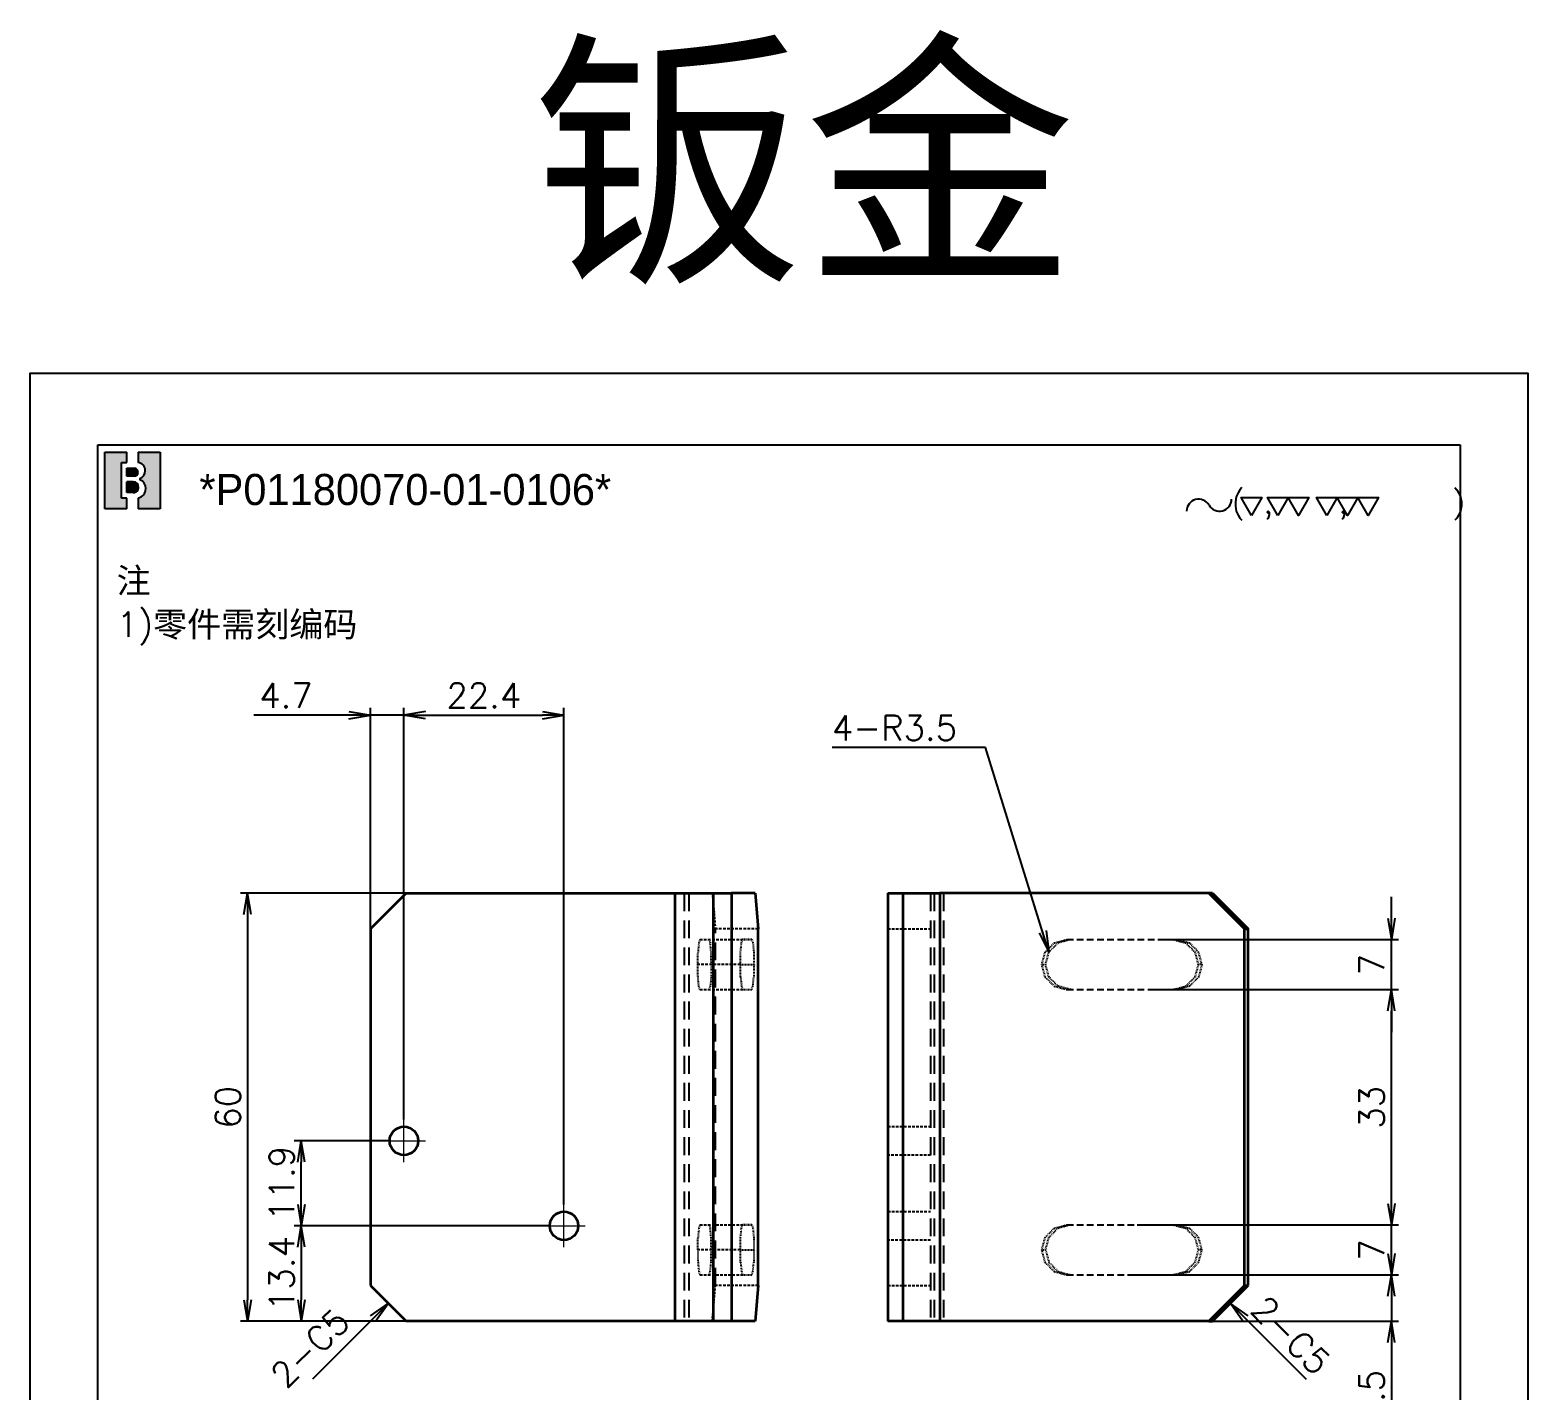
# Model space of a CAD drawing. Header units: inches. Extents: x 21 to 8642, y -3779 to 1599.
# Drawn here: x 121.5 to 331.5, y 173.4 to 364.1 of the extents above; entities that cross this region are included whole.
import ezdxf

# ---------------------------------------------------------------- set-up
doc = ezdxf.new("R2010")
doc.units = ezdxf.units.IN
doc.header["$MEASUREMENT"] = 0
doc.linetypes.add('CENTER-HOKUTO', pattern=[23, 20, -1, 1, -1])
doc.linetypes.add('HIDDEN-HOKUTO', pattern=[3.8, 2.5, -1.3])
doc.layers.add('AM_HID', color=1, linetype='HIDDEN-HOKUTO', lineweight=25)
doc.layers.add('title_frame', color=7, linetype='Continuous')
doc.layers.add('word_dim', color=253, linetype='Continuous')
doc.styles.get("Standard").update_dxf_attribs({"font": 'txt', "bigfont": 'gbcbig.shx'})
doc.dimstyles.new('HKT 1-1', dxfattribs={"dimtxt": 3.5, "dimasz": 3, "dimexe": 1, "dimexo": 0, "dimgap": 1, "dimtad": 3, "dimdsep": 46, "dimtxsty": 'Standard', "dimblk1": 'OPEN', "dimblk2": 'OPEN', "dimsah": 1, "dimcen": 0, "dimclrd": 256, "dimclre": 256, "dimclrt": 3, "dimazin": 2, "dimtfac": 1, "dimtmove": 0, "dimatfit": 3, "dimldrblk": 'OPEN', "dimfxl": 0, "dimtolj": 1, "dimlwd": 25, "dimlwe": 25, "dimarcsym": 0})
doc.dimstyles.new('STANDARD 1-1', dxfattribs={"dimtxt": 3.5, "dimasz": 3, "dimexe": 1, "dimexo": 0, "dimgap": 1, "dimtad": 3, "dimdsep": 46, "dimtxsty": 'Standard', "dimblk1": 'OPEN', "dimblk2": 'OPEN', "dimsah": 1, "dimcen": 0, "dimclrt": 3, "dimazin": 2, "dimtfac": 1, "dimtmove": 0, "dimatfit": 3, "dimldrblk": 'OPEN', "dimfxl": 0, "dimtolj": 1, "dimtzin": 0, "dimarcsym": 0})

# ---------------------------------------------------------------- blocks, each defined once
blk = doc.blocks.new('shiage0')
at = {"layer": 'word_dim', "color": 3, "linetype": 'Continuous'}
for centre, radius, start, end in [((1.687489685469927, 1.849274192977646e-05), 1.687500000000015, 29.99999999999973, 180), ((4.610325423242443, 1.68751849274193), 1.6875, 209.9999999999997, 0)]:
    blk.add_arc(centre, radius, start, end, dxfattribs=at)
blk = doc.blocks.new('10')
at = {"layer": 'title_frame', "color": 3, "linetype": 'Continuous'}
for points in [[(9.625360041289241, 2.650317104677924), (8.180360041289191, 5.153130521614912), (11.07036004128918, 5.153130521615026)], [(13.30945624889046, 2.650317104677924), (11.86445624889041, 5.153130521614912), (17.64445624889038, 5.15313052161514), (16.19945624889044, 2.650317104678038), (14.75445624889039, 5.153130521615026)], [(20.17199269540924, 2.650317104677924), (18.72699269540919, 5.153130521614912), (27.39699269540915, 5.15313052161514), (25.95199269540922, 2.650317104678095), (24.50699269540917, 5.153130521615083), (23.06199269540923, 2.650317104678038), (21.61699269540918, 5.153130521615026)]]:
    blk.add_lwpolyline(points, close=True, dxfattribs=at)
blk.add_blockref('shiage0', (0.5207737940818333, 3.2441946934008), dxfattribs=at)
blk.add_text('( ,   ,     )', height=3, dxfattribs=at).set_placement((6.843075599901567, 2.972427221680277))
blk = doc.blocks.new('_Open')
at = {"color": 0, "lineweight": -2}
for p, q in [((-1, 0.1666666666666667), (0, 0)), ((-1, -0.1666666666666667), (0, 0)), ((0, 0), (-1, 0))]:
    blk.add_line(p, q, dxfattribs=at)
blk = doc.blocks.new('*D216')
at = {"layer": 'DEFPOINTS', "color": 0, "linetype": 'Continuous', "ltscale": 2}
for p in [(176.964186793263, 243.0703371038465), (151.9789473245443, 183.0703371038429), (178.7587198091612, 183.0703371038429)]:
    blk.add_point(p, dxfattribs=at)
at = {"layer": 'word_dim', "color": 0, "linetype": 'Continuous', "lineweight": -2, "ltscale": 2}
for p, q in [((176.964186793263, 243.0703371038465), (150.9789473245444, 243.0703371038465)), ((151.9789473245444, 240.0703371038465), (151.9789473245443, 186.0703371038429)), ((178.7587198091612, 183.0703371038429), (150.9789473245443, 183.0703371038429))]:
    blk.add_line(p, q, dxfattribs=at)
at = {"layer": 'word_dim', "color": 0, "linetype": 'Continuous', "lineweight": -2, "ltscale": 2, "xscale": 3, "yscale": 3, "zscale": 3}
for p, rotation in [((151.9789473245444, 243.0703371038465), 90), ((151.9789473245443, 183.0703371038429), 270)]:
    blk.add_blockref('_Open', p, dxfattribs=dict(at, rotation=rotation))
at = {"layer": 'word_dim', "color": 3, "linetype": 'Continuous', "ltscale": 2, "insert": (149.2289473245443, 213.0703371038447), "char_height": 3.5, "attachment_point": 5, "rotation": 90}
blk.add_mtext('\\A1;60', dxfattribs=at)
blk = doc.blocks.new('*D217')
at = {"layer": 'DEFPOINTS', "color": 0, "linetype": 'Continuous', "ltscale": 2}
for p in [(275.7409869728842, 189.5703371038465), (312.3232888015525, 189.5703371038465), (275.7409869728842, 183.0703371038465)]:
    blk.add_point(p, dxfattribs=at)
at = {"layer": 'word_dim', "color": 0, "linetype": 'Continuous', "lineweight": -2, "ltscale": 2}
for p, q in [((312.3232888015525, 192.5703371038465), (312.3232888015525, 195.5703371038465)), ((275.7409869728842, 189.5703371038465), (313.3232888015525, 189.5703371038465)), ((312.3232888015525, 189.5703371038465), (312.3232888015525, 183.0703371038465)), ((275.7409869728842, 183.0703371038465), (313.3232888015525, 183.0703371038465)), ((312.3232888015525, 180.0703371038465), (312.3232888015525, 167.9870037705034))]:
    blk.add_line(p, q, dxfattribs=at)
at = {"layer": 'word_dim', "color": 0, "linetype": 'Continuous', "lineweight": -2, "ltscale": 2, "xscale": 3, "yscale": 3, "zscale": 3}
for p, rotation in [((312.3232888015525, 189.5703371038465), 270), ((312.3232888015525, 183.0703371038465), 90)]:
    blk.add_blockref('_Open', p, dxfattribs=dict(at, rotation=rotation))
at = {"layer": 'word_dim', "color": 3, "linetype": 'Continuous', "ltscale": 2, "insert": (309.5732888015525, 172.4870037705035), "char_height": 3.5, "attachment_point": 5, "rotation": 90}
blk.add_mtext('\\A1;6.5', dxfattribs=at)
blk = doc.blocks.new('*D218')
at = {"layer": 'DEFPOINTS', "color": 0, "linetype": 'Continuous', "ltscale": 2}
for p in [(276.6920067739381, 196.5703371038429), (312.3232888016107, 196.5703371038429), (275.7409869728842, 189.5703371038465)]:
    blk.add_point(p, dxfattribs=at)
at = {"layer": 'word_dim', "color": 0, "linetype": 'Continuous', "lineweight": -2, "ltscale": 2}
for p, q in [((312.3232888016107, 199.5703371038429), (312.3232888016107, 202.5703371038429)), ((276.6920067739381, 196.5703371038429), (313.3232888016107, 196.5703371038429)), ((312.3232888016107, 189.5703371038465), (312.3232888016107, 196.5703371038429)), ((275.7409869728842, 189.5703371038465), (313.3232888016107, 189.5703371038465)), ((312.3232888016107, 186.5703371038465), (312.3232888016107, 183.5703371038465))]:
    blk.add_line(p, q, dxfattribs=at)
at = {"layer": 'word_dim', "color": 0, "linetype": 'Continuous', "lineweight": -2, "ltscale": 2, "xscale": 3, "yscale": 3, "zscale": 3}
for p, rotation in [((312.3232888016107, 196.5703371038429), 270), ((312.3232888016107, 189.5703371038465), 90)]:
    blk.add_blockref('_Open', p, dxfattribs=dict(at, rotation=rotation))
at = {"layer": 'word_dim', "color": 3, "linetype": 'Continuous', "ltscale": 2, "insert": (309.5732888016106, 193.0703371038447), "char_height": 3.5, "attachment_point": 5, "rotation": 90}
blk.add_mtext('\\A1;7', dxfattribs=at)
blk = doc.blocks.new('*D219')
at = {"layer": 'DEFPOINTS', "color": 0, "linetype": 'Continuous', "ltscale": 2}
for p in [(278.7434923447478, 229.5703371038429), (312.3232888016107, 229.5703371038429), (276.6920067739381, 196.5703371038429)]:
    blk.add_point(p, dxfattribs=at)
at = {"layer": 'word_dim', "color": 0, "linetype": 'Continuous', "lineweight": -2, "ltscale": 2}
for p, q in [((278.7434923447478, 229.5703371038429), (313.3232888016107, 229.5703371038429)), ((312.3232888016107, 199.5703371038429), (312.3232888016107, 226.5703371038429)), ((276.6920067739381, 196.5703371038429), (313.3232888016107, 196.5703371038429))]:
    blk.add_line(p, q, dxfattribs=at)
at = {"layer": 'word_dim', "color": 0, "linetype": 'Continuous', "lineweight": -2, "ltscale": 2, "xscale": 3, "yscale": 3, "zscale": 3}
for p, rotation in [((312.3232888016107, 229.5703371038429), 90), ((312.3232888016107, 196.5703371038429), 270)]:
    blk.add_blockref('_Open', p, dxfattribs=dict(at, rotation=rotation))
at = {"layer": 'word_dim', "color": 3, "linetype": 'Continuous', "ltscale": 2, "insert": (309.5732888016106, 213.0703371038429), "char_height": 3.5, "attachment_point": 5, "rotation": 90}
blk.add_mtext('\\A1;33', dxfattribs=at)
blk = doc.blocks.new('*D220')
at = {"layer": 'DEFPOINTS', "color": 0, "linetype": 'Continuous', "ltscale": 2}
for p in [(279.945754643985, 236.5703371038465), (312.3232888016107, 236.5703371038465), (278.7434923447478, 229.5703371038429)]:
    blk.add_point(p, dxfattribs=at)
at = {"layer": 'word_dim', "color": 0, "linetype": 'Continuous', "lineweight": -2, "ltscale": 2}
for p, q in [((312.3232888016107, 239.5703371038465), (312.3232888016107, 242.5703371038465)), ((279.945754643985, 236.5703371038465), (313.3232888016107, 236.5703371038465)), ((312.3232888016107, 229.5703371038429), (312.3232888016107, 236.5703371038465)), ((278.7434923447478, 229.5703371038429), (313.3232888016107, 229.5703371038429)), ((312.3232888016107, 226.5703371038429), (312.3232888016107, 223.5703371038429))]:
    blk.add_line(p, q, dxfattribs=at)
at = {"layer": 'word_dim', "color": 0, "linetype": 'Continuous', "lineweight": -2, "ltscale": 2, "xscale": 3, "yscale": 3, "zscale": 3}
for p, rotation in [((312.3232888016107, 236.5703371038465), 270), ((312.3232888016107, 229.5703371038429), 90)]:
    blk.add_blockref('_Open', p, dxfattribs=dict(at, rotation=rotation))
at = {"layer": 'word_dim', "color": 3, "linetype": 'Continuous', "ltscale": 2, "insert": (309.5732888016106, 233.0703371038447), "char_height": 3.5, "attachment_point": 5, "rotation": 90}
blk.add_mtext('\\A1;7', dxfattribs=at)
blk = doc.blocks.new('*D221')
at = {"layer": 'DEFPOINTS', "color": 0, "linetype": 'Continuous', "ltscale": 2}
for p in [(193.3098591519999, 196.4433839788465), (159.5138594873831, 183.0703371038465), (174.1969310102474, 183.0703371038465)]:
    blk.add_point(p, dxfattribs=at)
at = {"layer": 'word_dim', "color": 0, "linetype": 'Continuous', "lineweight": -2, "ltscale": 2}
for p, q in [((193.3098591519999, 196.4433839788465), (158.5138594873831, 196.4433839788465)), ((159.5138594873831, 193.4433839788465), (159.5138594873831, 186.0703371038465)), ((174.1969310102474, 183.0703371038465), (158.5138594873831, 183.0703371038465))]:
    blk.add_line(p, q, dxfattribs=at)
at = {"layer": 'word_dim', "color": 0, "linetype": 'Continuous', "lineweight": -2, "ltscale": 2, "xscale": 3, "yscale": 3, "zscale": 3}
for p, rotation in [((159.5138594873831, 196.4433839788465), 90), ((159.5138594873831, 183.0703371038465), 270)]:
    blk.add_blockref('_Open', p, dxfattribs=dict(at, rotation=rotation))
at = {"layer": 'word_dim', "color": 3, "linetype": 'Continuous', "ltscale": 2, "insert": (156.763859487383, 189.7568605413466), "char_height": 3.5, "attachment_point": 5, "rotation": 90}
blk.add_mtext('\\A1;13.4', dxfattribs=at)
blk = doc.blocks.new('*D222')
at = {"layer": 'DEFPOINTS', "color": 0, "linetype": 'Continuous', "ltscale": 2}
for p in [(159.5138594873831, 208.3564699163465), (171.9078685102474, 208.3564699163465), (194.3453685102474, 196.4433839788465)]:
    blk.add_point(p, dxfattribs=at)
at = {"layer": 'word_dim', "color": 0, "linetype": 'Continuous', "lineweight": -2, "ltscale": 2}
for p, q in [((171.9078685102474, 208.3564699163465), (158.5138594873831, 208.3564699163465)), ((159.5138594873831, 199.4433839788465), (159.5138594873831, 205.3564699163465)), ((194.3453685102474, 196.4433839788465), (158.5138594873831, 196.4433839788465))]:
    blk.add_line(p, q, dxfattribs=at)
at = {"layer": 'word_dim', "color": 0, "linetype": 'Continuous', "lineweight": -2, "ltscale": 2, "xscale": 3, "yscale": 3, "zscale": 3}
for p, rotation in [((159.5138594873831, 208.3564699163465), 90), ((159.5138594873831, 196.4433839788465), 270)]:
    blk.add_blockref('_Open', p, dxfattribs=dict(at, rotation=rotation))
at = {"layer": 'word_dim', "color": 3, "linetype": 'Continuous', "ltscale": 2, "insert": (156.763859487383, 202.3999269475966), "char_height": 3.5, "attachment_point": 5, "rotation": 90}
blk.add_mtext('\\A1;11.9', dxfattribs=at)
blk = doc.blocks.new('*D223')
at = {"layer": 'DEFPOINTS', "color": 0, "linetype": 'Continuous', "ltscale": 2}
for p in [(173.9078685102401, 268.0449308713826), (169.1969310102547, 214.182621959076), (173.9078685102401, 211.3564699163465)]:
    blk.add_point(p, dxfattribs=at)
at = {"layer": 'word_dim', "color": 0, "linetype": 'Continuous', "lineweight": -2, "ltscale": 2}
for p, q in [((169.1969310102547, 214.182621959076), (169.1969310102547, 269.0449308713826)), ((173.9078685102401, 211.3564699163465), (173.9078685102401, 269.0449308713826)), ((166.1969310102547, 268.0449308713826), (152.8635976769189, 268.0449308713826)), ((173.9078685102401, 268.0449308713826), (169.1969310102547, 268.0449308713826)), ((176.9078685102401, 268.0449308713826), (179.9078685102401, 268.0449308713826))]:
    blk.add_line(p, q, dxfattribs=at)
at = {"layer": 'word_dim', "color": 0, "linetype": 'Continuous', "lineweight": -2, "ltscale": 2, "xscale": 3, "yscale": 3, "zscale": 3}
blk.add_blockref('_Open', (169.1969310102547, 268.0449308713826), dxfattribs=at)
at = {"layer": 'word_dim', "color": 0, "linetype": 'Continuous', "lineweight": -2, "ltscale": 2, "xscale": 3, "yscale": 3, "zscale": 3, "rotation": 180}
blk.add_blockref('_Open', (173.9078685102401, 268.0449308713826), dxfattribs=at)
at = {"layer": 'word_dim', "color": 3, "linetype": 'Continuous', "ltscale": 2, "insert": (157.3635976769189, 270.7949308713826), "char_height": 3.5, "attachment_point": 5}
blk.add_mtext('\\A1;4.7', dxfattribs=at)
blk = doc.blocks.new('*D224')
at = {"layer": 'DEFPOINTS', "color": 0, "linetype": 'Continuous', "ltscale": 2}
for p in [(196.3098591519999, 268.0449308713826), (173.9078685102401, 211.3564699163465), (196.3098591519999, 199.4433839788465)]:
    blk.add_point(p, dxfattribs=at)
at = {"layer": 'word_dim', "color": 0, "linetype": 'Continuous', "lineweight": -2, "ltscale": 2}
for p, q in [((173.9078685102401, 211.3564699163465), (173.9078685102401, 269.0449308713826)), ((196.3098591519999, 199.4433839788465), (196.3098591519999, 269.0449308713826)), ((176.9078685102401, 268.0449308713826), (193.3098591519999, 268.0449308713826))]:
    blk.add_line(p, q, dxfattribs=at)
at = {"layer": 'word_dim', "color": 0, "linetype": 'Continuous', "lineweight": -2, "ltscale": 2, "xscale": 3, "yscale": 3, "zscale": 3, "rotation": 180}
blk.add_blockref('_Open', (173.9078685102401, 268.0449308713826), dxfattribs=at)
at = {"layer": 'word_dim', "color": 0, "linetype": 'Continuous', "lineweight": -2, "ltscale": 2, "xscale": 3, "yscale": 3, "zscale": 3}
blk.add_blockref('_Open', (196.3098591519999, 268.0449308713826), dxfattribs=at)
at = {"layer": 'word_dim', "color": 3, "linetype": 'Continuous', "ltscale": 2, "insert": (185.10886383112, 270.7949308713826), "char_height": 3.5, "attachment_point": 5}
blk.add_mtext('\\A1;22.4', dxfattribs=at)
blk = doc.blocks.new('B\\M+18B40\\M+196A7\\M+100CF\\M+100B0\\M+100B8')
blk.add_hatch(color=1).paths.add_polyline_path([(0.3999999986702711, 0.8149999997779807), (0.3999999986702711, 0.9999999997779806), (-1.3297288e-09, 0.9999999997779806), (-1.3297288e-09, -2.220193e-10), (0.3999999986702711, -2.220193e-10), (0.3999999986702711, 0.1849999997779807), (0.2999999986702711, 0.1849999997779807), (0.2999999986702711, 0.8149999997779807)])
h = blk.add_hatch(color=1)
edge = h.paths.add_edge_path()
edge.add_line((0.5999999986702714, 0.9999999997779806), (0.5999999986702718, 0.8142220507965398))
edge.add_arc((0.5849999986702712, 0.6699999997779816), 0.1449999999999991, -5.115907697472721e-13, 84.06222754839428, ccw=False)
edge.add_arc((0.5849999986702707, 0.6699999997779802), 0.1449999999999993, -69.82872865353448, 1.1368683772161603e-13, ccw=False)
edge.add_line((0.6349999986702715, 0.5338934238898192), (0.6349999986702711, 0.5120827805020305))
edge.add_arc((0.5699999986702688, 0.3549999997779789), 0.1700000000000021, 3.979039320256561e-13, 67.5204943905955, ccw=False)
edge.add_arc((0.5699999986702724, 0.3549999997779802), 0.1699999999999993, -79.83575137827683, 0, ccw=False)
edge.add_line((0.5999999986702714, 0.1876679944711657), (0.5999999986702714, -2.220192918400699e-10))
edge.add_line((0.5999999986702714, -2.220193e-10), (0.9999999986702712, -2.220193e-10))
edge.add_line((0.9999999986702712, -2.220193e-10), (0.9999999986702712, 0.9999999997779806))
edge.add_line((0.9999999986702712, 0.9999999997779806), (0.5999999986702714, 0.9999999997779806))
h = blk.add_hatch(color=1)
edge = h.paths.add_edge_path()
edge.add_arc((0.5299999986702706, 0.6449999997779808), 0.07, 359.9999999999989, 450)
edge.add_line((0.5299999986702706, 0.7149999997779806), (0.3999999986702711, 0.7149999997779806))
edge.add_line((0.3999999986702711, 0.7149999997779806), (0.3999999986702711, 0.5749999997779809))
edge.add_line((0.3999999986702711, 0.5749999997779809), (0.5299999986702701, 0.5749999997779809))
edge.add_arc((0.5299999986702701, 0.6449999997779808), 0.07, 270, 359.9999999999999)
h = blk.add_hatch(color=1)
edge = h.paths.add_edge_path()
edge.add_arc((0.5149999986702705, 0.3799999997779802), 0.095, 1.018e-13, 90)
edge.add_line((0.5149999986702705, 0.4749999997779804), (0.3999999986702711, 0.4749999997779808))
edge.add_line((0.3999999986702711, 0.4749999997779808), (0.3999999986702711, 0.2849999997779809))
edge.add_line((0.3999999986702711, 0.2849999997779809), (0.5149999986702718, 0.2849999997779809))
edge.add_arc((0.5149999986702718, 0.379999999777981), 0.095, 270, 360.0000000000003)
at = {"color": 1}
for p, q in [((-1.3297288e-09, -2.220193e-10), (-1.3297288e-09, 0.9999999997779806)), ((-1.3297288e-09, 0.9999999997779806), (0.3999999986702711, 0.9999999997779806)), ((0.2999999986702711, 0.8149999997779807), (0.3999999986702711, 0.8149999997779807)), ((0.2999999986702711, 0.1849999997779807), (0.2999999986702711, 0.8149999997779807)), ((0.3999999986702711, 0.8149999997779807), (0.3999999986702711, 0.9999999997779806)), ((0.5999999986702714, 0.9999999997779806), (0.5999999986702718, 0.8142220507965398)), ((0.5999999986702714, 0.9999999997779806), (0.9999999986702712, 0.9999999997779806)), ((0.9999999986702712, 0.9999999997779806), (0.9999999986702712, -2.220193e-10)), ((0.3999999986702711, 0.7149999997779806), (0.5299999986702706, 0.7149999997779806)), ((0.3999999986702711, 0.5749999997779809), (0.3999999986702711, 0.7149999997779806)), ((0.5299999986702701, 0.5749999997779809), (0.3999999986702711, 0.5749999997779809)), ((0.5999999986702705, 0.6449999997779794), (0.59999999867027, 0.6449999997779803)), ((0.6349999986702715, 0.5338934238898192), (0.6349999986702711, 0.5120827805020305)), ((0.7299999986702704, 0.6699999997779807), (0.7299999986702704, 0.6699999997779802)), ((0.5149999986702705, 0.4749999997779804), (0.3999999986702711, 0.4749999997779808)), ((0.3999999986702711, 0.2849999997779809), (0.3999999986702711, 0.4749999997779808)), ((0.5149999986702718, 0.2849999997779809), (0.3999999986702711, 0.2849999997779809)), ((0.5699999986702711, 0.5249999997779802), (0.5699999986702716, 0.5249999997779807)), ((0.6099999986702707, 0.3799999997779806), (0.609999998670272, 0.3799999997779815)), ((0.739999998670271, 0.3549999997779802), (0.739999998670271, 0.3549999997779802)), ((0.3999999986702711, 0.1849999997779807), (0.2999999986702711, 0.1849999997779807)), ((0.3999999986702711, -2.220193e-10), (0.3999999986702711, 0.1849999997779807)), ((0.5999999986702714, 0.1876679944711657), (0.5999999986702714, -2.220193e-10)), ((0.3999999986702711, -2.220193e-10), (-1.3297288e-09, -2.220193e-10)), ((0.9999999986702712, -2.220193e-10), (0.5999999986702714, -2.220193e-10))]:
    blk.add_line(p, q, dxfattribs=at)
for centre, radius, start, end in [((0.5849999986702712, 0.6699999997779816), 0.1449999999999991, 359.9999999999995, 84.06222754839432), ((0.5299999986702706, 0.6449999997779808), 0.07, 359.9999999999989, 90), ((0.5299999986702701, 0.6449999997779808), 0.07, 270, 359.9999999999999), ((0.5849999986702707, 0.6699999997779802), 0.1449999999999993, 290.1712713464655, 1.781e-13), ((0.5149999986702705, 0.3799999997779802), 0.095, 1.018e-13, 90), ((0.5149999986702718, 0.379999999777981), 0.095, 270, 2.799e-13), ((0.5699999986702724, 0.3549999997779802), 0.1699999999999993, 280.1642486217232, 0), ((0.5699999986702688, 0.3549999997779789), 0.1700000000000021, 4.58e-13, 67.52049439059552)]:
    blk.add_arc(centre, radius, start, end, dxfattribs=at)
blk.add_attdef('B機密ﾏｰｸ', (-0.0857467348302255, 1.074949466596297), '', height=0.2)

msp = doc.modelspace()

# ---------------------------------------------------------------- linework, layer by layer
at = {"color": 7, "lineweight": 35, "ltscale": 0.1767766952966369}
for p, q in [((174.1969310102474, 243.0703371038465), (169.1969310102474, 238.0703371038465)), ((169.1969310102474, 188.0703371038465), (174.1969310102474, 183.0703371038465))]:
    msp.add_line(p, q, dxfattribs=at)
at = {"color": 7, "lineweight": 35}
for p, q in [((174.1969310102474, 243.0703371038465), (211.8688060102474, 243.0703371038465)), ((211.8688060102474, 243.0703371038465), (211.8688060102474, 183.0703371038465)), ((217.2672435102474, 243.0703371038465), (217.2672435102474, 183.0703371038465)), ((219.8375560102474, 243.0703371038465), (219.8375560102474, 183.0703371038465)), ((241.7184112181318, 243.0703371038465), (241.7184112181318, 183.0703371038465)), ((243.8199737181318, 243.0703371038465), (243.8199737181318, 183.0703371038465)), ((286.7340362181318, 243.0703371038465), (249.0230987181318, 243.0703371038465)), ((249.0230987181318, 243.0703371038465), (249.0230987181318, 183.0703371038465)), ((169.1969310102474, 238.0703371038465), (169.1969310102474, 188.0703371038465)), ((223.5719310102474, 188.0703371038465), (223.5719310102474, 238.0703371038465)), ((291.7184112181318, 188.0703371038465), (291.7184112181318, 238.0703371038465)), ((292.2418487181318, 188.0703371038465), (292.2418487181318, 238.0703371038465)), ((211.8688060102474, 183.0703371038465), (174.1969310102474, 183.0703371038465)), ((286.7340362181318, 183.0703371038465), (249.0230987181318, 183.0703371038465))]:
    msp.add_line(p, q, dxfattribs=at)
at = {"color": 7, "lineweight": 35, "ltscale": 0.0724609375}
for p, q in [((211.8688060102474, 243.0703371038465), (214.7672435102474, 243.0703371038465)), ((214.7672435102474, 183.0703371038465), (211.8688060102474, 183.0703371038465))]:
    msp.add_line(p, q, dxfattribs=at)
at = {"color": 7, "lineweight": 35, "ltscale": 0.0625}
for p, q in [((214.7672435102474, 243.0703371038465), (217.2672435102474, 243.0703371038465)), ((217.2672435102474, 183.0703371038465), (214.7672435102474, 183.0703371038465))]:
    msp.add_line(p, q, dxfattribs=at)
at = {"color": 7, "lineweight": 35, "ltscale": 0.0443359375}
for p, q in [((217.2672435102474, 243.0703371038465), (219.0406810102474, 243.0703371038465)), ((219.0406810102474, 183.0703371038465), (217.2672435102474, 183.0703371038465))]:
    msp.add_line(p, q, dxfattribs=at)
at = {"color": 7, "lineweight": 35, "ltscale": 0.019921875}
for p, q in [((219.0406810102474, 243.0703371038465), (219.8375560102474, 243.0703371038465)), ((219.8375560102474, 183.0703371038465), (219.0406810102474, 183.0703371038465))]:
    msp.add_line(p, q, dxfattribs=at)
at = {"color": 7, "lineweight": 35, "ltscale": 0.082421875}
for p, q in [((223.1344310102474, 243.0703371038465), (219.8375560102474, 243.0703371038465)), ((223.1344310102474, 183.0703371038465), (219.8375560102474, 183.0703371038465))]:
    msp.add_line(p, q, dxfattribs=at)
at = {"color": 7, "lineweight": 35, "ltscale": 0.1254776032057116}
for p, q in [((223.1344310102474, 243.0703371038465), (223.5719310102474, 238.0703371038465)), ((223.5719310102474, 188.0703371038465), (223.1344310102474, 183.0703371038465))]:
    msp.add_line(p, q, dxfattribs=at)
at = {"color": 7, "lineweight": 35, "ltscale": 0.013671875}
for p, q in [((241.7184112181318, 243.0703371038465), (242.2652862181318, 243.0703371038465)), ((242.2652862181318, 183.0703371038465), (241.7184112181318, 183.0703371038465))]:
    msp.add_line(p, q, dxfattribs=at)
at = {"color": 7, "lineweight": 35, "ltscale": 0.0388671875}
for p, q in [((242.2652862181318, 243.0703371038465), (243.8199737181318, 243.0703371038465)), ((243.8199737181318, 183.0703371038465), (242.2652862181318, 183.0703371038465))]:
    msp.add_line(p, q, dxfattribs=at)
at = {"color": 7, "lineweight": 35, "ltscale": 0.058984375}
for p, q in [((243.8199737181318, 243.0703371038465), (246.1793487181318, 243.0703371038465)), ((246.1793487181318, 183.0703371038465), (243.8199737181318, 183.0703371038465))]:
    msp.add_line(p, q, dxfattribs=at)
at = {"color": 7, "lineweight": 35, "ltscale": 0.07109375}
for p, q in [((246.1793487181318, 243.0703371038465), (249.0230987181318, 243.0703371038465)), ((249.0230987181318, 183.0703371038465), (246.1793487181318, 183.0703371038465))]:
    msp.add_line(p, q, dxfattribs=at)
at = {"color": 7, "lineweight": 35, "ltscale": 0.1765006978396704}
for p, q in [((286.7340362181318, 243.0703371038465), (291.7184112181318, 238.0703371038465)), ((291.7184112181318, 188.0703371038465), (286.7340362181318, 183.0703371038465))]:
    msp.add_line(p, q, dxfattribs=at)
at = {"color": 7, "lineweight": 35, "ltscale": 0.01328125}
for p, q in [((287.2652862181318, 243.0703371038465), (286.7340362181318, 243.0703371038465)), ((286.7340362181318, 183.0703371038465), (287.2652862181318, 183.0703371038465))]:
    msp.add_line(p, q, dxfattribs=at)
at = {"color": 7, "lineweight": 35, "ltscale": 0.176362861588697}
for p, q in [((287.2652862181318, 243.0703371038465), (292.2418487181318, 238.0703371038465)), ((287.2652862181318, 183.0703371038465), (292.2418487181318, 188.0703371038465))]:
    msp.add_line(p, q, dxfattribs=at)
at = {"color": 7, "lineweight": 35, "ltscale": 0.0130859375}
for p, q in [((291.7184112181318, 238.0703371038465), (292.2418487181318, 238.0703371038465)), ((291.7184112181318, 188.0703371038465), (292.2418487181318, 188.0703371038465))]:
    msp.add_line(p, q, dxfattribs=at)
at = {"color": 2, "linetype": 'CENTER-HOKUTO', "lineweight": 13, "ltscale": 2}
for p, q in [((173.9078685102401, 205.3564699163465), (173.9078685102401, 211.3564699163465)), ((170.9317528479339, 208.3564699163465), (176.9317528479339, 208.3564699163465)), ((196.3098591519999, 193.4433839788465), (196.3098591519999, 199.4433839788465)), ((193.3098591519999, 196.4433839788465), (199.3098591519999, 196.4433839788465))]:
    msp.add_line(p, q, dxfattribs=at)
at = {"color": 7, "lineweight": 35}
for centre in [(173.9078685102474, 208.3564699163465), (196.3453685102474, 196.4433839788465)]:
    msp.add_circle(centre, 2, dxfattribs=at)
at = {"layer": 'AM_HID'}
for p, q in [((211.8453685102474, 243.0703371038465), (211.8453685102474, 183.0703371038465)), ((213.1969310102474, 243.0703371038465), (213.1969310102474, 183.0703371038465)), ((213.8375560102474, 243.0703371038465), (213.8375560102474, 183.0703371038465)), ((247.7184112181318, 243.0703371038465), (247.7184112181318, 183.0703371038465)), ((248.2418487181318, 243.0703371038465), (248.2418487181318, 183.0703371038465)), ((249.5465362181318, 243.0703371038465), (249.5465362181318, 183.0703371038465)), ((217.5719310102474, 188.0703371038465), (217.5719310102474, 238.0703371038465))]:
    msp.add_line(p, q, dxfattribs=at)
at = {"layer": 'AM_HID', "ltscale": 0.1254776032057116}
for p, q in [((217.1344310102474, 243.0703371038465), (217.5719310102474, 238.0703371038465)), ((217.1344310102474, 183.0703371038465), (217.5719310102474, 188.0703371038465))]:
    msp.add_line(p, q, dxfattribs=at)
at = {"layer": 'AM_HID', "ltscale": 0.082421875}
msp.add_line((219.8375560102474, 243.0703371038465), (223.1344310102474, 243.0703371038465), dxfattribs=at)
at = {"layer": 'AM_HID', "ltscale": 0.15}
for p, q in [((223.5719310102474, 238.0703371038465), (217.5719310102474, 238.0703371038465)), ((241.7184112181318, 238.0703371038465), (247.7184112181318, 238.0703371038465)), ((241.7184112181318, 210.3564699163465), (247.7184112181318, 210.3564699163465)), ((247.7184112181318, 206.3564699163465), (241.7184112181318, 206.3564699163465)), ((241.7184112181318, 198.4433839788465), (247.7184112181318, 198.4433839788465)), ((247.7184112181318, 194.4433839788465), (241.7184112181318, 194.4433839788465)), ((223.5719310102474, 188.0703371038465), (217.5719310102474, 188.0703371038465)), ((241.7184112181318, 188.0703371038465), (247.7184112181318, 188.0703371038465))]:
    msp.add_line(p, q, dxfattribs=at)
at = {"layer": 'AM_HID', "ltscale": 0.03216495057372475}
for p, q in [((215.2438060102474, 236.1015871038465), (215.1266185102474, 234.8203371038465)), ((221.1031810102474, 234.8203371038465), (221.2203685102474, 236.1015871038465)), ((215.2438060102474, 230.0390871038465), (215.1266185102474, 231.3203371038465)), ((221.1031810102474, 231.3203371038465), (221.2203685102474, 230.0390871038465)), ((215.2438060102474, 196.1015871038465), (215.1266185102474, 194.8203371038465)), ((221.1031810102474, 194.8203371038465), (221.2203685102474, 196.1015871038465)), ((215.1266185102474, 191.3203371038465), (215.2438060102474, 190.0390871038465)), ((221.1031810102474, 191.3203371038465), (221.2203685102474, 190.0390871038465))]:
    msp.add_line(p, q, dxfattribs=at)
at = {"layer": 'AM_HID', "ltscale": 0.01229228045121841}
for p, q in [((215.3922435102474, 236.5703371038465), (215.2438060102474, 236.1015871038465)), ((221.2203685102474, 236.1015871038465), (221.3688060102474, 236.5703371038465)), ((215.3922435102474, 229.5703371038465), (215.2438060102474, 230.0390871038465)), ((221.2203685102474, 230.0390871038465), (221.3688060102474, 229.5703371038465)), ((215.3922435102474, 196.5703371038465), (215.2438060102474, 196.1015871038465)), ((221.2203685102474, 196.1015871038465), (221.3688060102474, 196.5703371038465)), ((215.2438060102474, 190.0390871038465), (215.3922435102474, 189.5703371038465)), ((221.2203685102474, 190.0390871038465), (221.3688060102474, 189.5703371038465))]:
    msp.add_line(p, q, dxfattribs=at)
at = {"layer": 'AM_HID', "ltscale": 0.1494140625}
for p, q in [((215.3922435102474, 236.5703371038465), (221.3688060102474, 236.5703371038465)), ((221.0641185102474, 233.0703371038465), (215.0875560102474, 233.0703371038465)), ((215.3922435102474, 229.5703371038465), (221.3688060102474, 229.5703371038465)), ((215.3922435102474, 196.5703371038465), (221.3688060102474, 196.5703371038465)), ((221.0641185102474, 193.0703371038465), (215.0875560102474, 193.0703371038465)), ((215.3922435102474, 189.5703371038465), (221.3688060102474, 189.5703371038465))]:
    msp.add_line(p, q, dxfattribs=at)
at = {"layer": 'AM_HID', "ltscale": 0.01235264711003273}
for p, q in [((216.6969310102474, 236.5703371038465), (216.8531810102474, 236.1015871038465)), ((222.6734935102474, 236.5703371038465), (222.8297435102474, 236.1015871038465)), ((216.8531810102474, 230.0390871038465), (216.6969310102474, 229.5703371038465)), ((222.6734935102474, 229.5703371038465), (222.8297435102474, 230.0390871038465)), ((216.6969310102474, 196.5703371038465), (216.8531810102474, 196.1015871038465)), ((222.6734935102474, 196.5703371038465), (222.8297435102474, 196.1015871038465)), ((216.6969310102474, 189.5703371038465), (216.8531810102474, 190.0390871038465)), ((222.6734935102474, 189.5703371038465), (222.8297435102474, 190.0390871038465))]:
    msp.add_line(p, q, dxfattribs=at)
at = {"layer": 'AM_HID', "ltscale": 0.03214774927118732}
for p, q in [((216.9625560102474, 234.8203371038465), (216.8531810102474, 236.1015871038465)), ((222.8297435102474, 236.1015871038465), (222.9391185102474, 234.8203371038465)), ((216.9625560102474, 231.3203371038465), (216.8531810102474, 230.0390871038465)), ((222.8297435102474, 230.0390871038465), (222.9391185102474, 231.3203371038465)), ((216.9625560102474, 194.8203371038465), (216.8531810102474, 196.1015871038465)), ((222.8297435102474, 196.1015871038465), (222.9391185102474, 194.8203371038465)), ((216.8531810102474, 190.0390871038465), (216.9625560102474, 191.3203371038465)), ((222.8297435102474, 190.0390871038465), (222.9391185102474, 191.3203371038465))]:
    msp.add_line(p, q, dxfattribs=at)
at = {"layer": 'AM_HID', "ltscale": 0.0326171875}
for p, q in [((221.3688060102474, 236.5703371038465), (222.6734935102474, 236.5703371038465)), ((222.6734935102474, 236.5703371038465), (221.3688060102474, 236.5703371038465)), ((221.3688060102474, 229.5703371038465), (222.6734935102474, 229.5703371038465)), ((221.3688060102474, 196.5703371038465), (222.6734935102474, 196.5703371038465)), ((222.6734935102474, 196.5703371038465), (221.3688060102474, 196.5703371038465)), ((221.3688060102474, 189.5703371038465), (222.6734935102474, 189.5703371038465))]:
    msp.add_line(p, q, dxfattribs=at)
at = {"layer": 'AM_HID', "ltscale": 0.04516113254853565}
for p, q in [((263.7965362181318, 234.8203371038465), (265.0699737181318, 236.1015871038465)), ((265.5934112181318, 236.1015871038465), (264.3199737181318, 234.8203371038465)), ((263.7965362181318, 231.3203371038465), (265.0699737181318, 230.0390871038465)), ((265.5934112181318, 230.0390871038465), (264.3199737181318, 231.3203371038465)), ((263.7965362181318, 194.8203371038465), (265.0699737181318, 196.1015871038465)), ((265.5934112181318, 196.1015871038465), (264.3199737181318, 194.8203371038465)), ((263.7965362181318, 191.3203371038465), (265.0699737181318, 190.0390871038465)), ((264.3199737181318, 191.3203371038465), (265.5934112181318, 190.0390871038465))]:
    msp.add_line(p, q, dxfattribs=at)
at = {"layer": 'AM_HID', "ltscale": 0.04510365733269483}
for p, q in [((265.0699737181318, 236.1015871038465), (266.8121612181318, 236.5703371038465)), ((267.3355987181318, 236.5703371038465), (265.5934112181318, 236.1015871038465)), ((281.7574737181318, 236.5703371038465), (283.4996612181318, 236.1015871038465)), ((282.2809112181318, 236.5703371038465), (284.0230987181318, 236.1015871038465)), ((265.0699737181318, 230.0390871038465), (266.8121612181318, 229.5703371038465)), ((267.3355987181318, 229.5703371038465), (265.5934112181318, 230.0390871038465)), ((281.7574737181318, 229.5703371038465), (283.4996612181318, 230.0390871038465)), ((284.0230987181318, 230.0390871038465), (282.2809112181318, 229.5703371038465)), ((265.0699737181318, 196.1015871038465), (266.8121612181318, 196.5703371038465)), ((267.3355987181318, 196.5703371038465), (265.5934112181318, 196.1015871038465)), ((281.7574737181318, 196.5703371038465), (283.4996612181318, 196.1015871038465)), ((282.2809112181318, 196.5703371038465), (284.0230987181318, 196.1015871038465)), ((265.0699737181318, 190.0390871038465), (266.8121612181318, 189.5703371038465)), ((265.5934112181318, 190.0390871038465), (267.3355987181318, 189.5703371038465)), ((281.7574737181318, 189.5703371038465), (283.4996612181318, 190.0390871038465)), ((282.2809112181318, 189.5703371038465), (284.0230987181318, 190.0390871038465))]:
    msp.add_line(p, q, dxfattribs=at)
at = {"layer": 'AM_HID', "ltscale": 0.3736328125}
for p, q in [((266.8121612181318, 236.5703371038465), (281.7574737181318, 236.5703371038465)), ((266.8121612181318, 229.5703371038465), (281.7574737181318, 229.5703371038465)), ((266.8121612181318, 196.5703371038465), (281.7574737181318, 196.5703371038465)), ((266.8121612181318, 189.5703371038465), (281.7574737181318, 189.5703371038465))]:
    msp.add_line(p, q, dxfattribs=at)
at = {"layer": 'AM_HID', "ltscale": 0.0130859375}
for p, q in [((281.7574737181318, 236.5703371038465), (282.2809112181318, 236.5703371038465)), ((263.3277862181318, 233.0703371038465), (263.8512237181318, 233.0703371038465)), ((285.7652862181318, 233.0703371038465), (285.2418487181318, 233.0703371038465)), ((282.2809112181318, 229.5703371038465), (281.7574737181318, 229.5703371038465)), ((281.7574737181318, 196.5703371038465), (282.2809112181318, 196.5703371038465)), ((263.3277862181318, 193.0703371038465), (263.8512237181318, 193.0703371038465)), ((285.7652862181318, 193.0703371038465), (285.2418487181318, 193.0703371038465)), ((282.2809112181318, 189.5703371038465), (281.7574737181318, 189.5703371038465))]:
    msp.add_line(p, q, dxfattribs=at)
at = {"layer": 'AM_HID', "ltscale": 0.0452990281697632}
for p, q in [((283.4996612181318, 236.1015871038465), (284.7809112181318, 234.8203371038465)), ((285.3043487181318, 234.8203371038465), (284.0230987181318, 236.1015871038465)), ((283.4996612181318, 230.0390871038465), (284.7809112181318, 231.3203371038465)), ((285.3043487181318, 231.3203371038465), (284.0230987181318, 230.0390871038465)), ((283.4996612181318, 196.1015871038465), (284.7809112181318, 194.8203371038465)), ((285.3043487181318, 194.8203371038465), (284.0230987181318, 196.1015871038465)), ((283.4996612181318, 190.0390871038465), (284.7809112181318, 191.3203371038465)), ((284.0230987181318, 190.0390871038465), (285.3043487181318, 191.3203371038465))]:
    msp.add_line(p, q, dxfattribs=at)
at = {"layer": 'AM_HID', "ltscale": 0.04376089777776967}
for p, q in [((215.0875560102474, 233.0703371038465), (215.1266185102474, 234.8203371038465)), ((217.0016185102474, 233.0703371038465), (216.9625560102474, 234.8203371038465)), ((221.0641185102474, 233.0703371038465), (221.1031810102474, 234.8203371038465)), ((222.9391185102474, 234.8203371038465), (222.9781810102474, 233.0703371038465)), ((215.1266185102474, 231.3203371038465), (215.0875560102474, 233.0703371038465)), ((217.0016185102474, 233.0703371038465), (216.9625560102474, 231.3203371038465)), ((221.1031810102474, 231.3203371038465), (221.0641185102474, 233.0703371038465)), ((222.9781810102474, 233.0703371038465), (222.9391185102474, 231.3203371038465)), ((215.0875560102474, 193.0703371038465), (215.1266185102474, 194.8203371038465)), ((217.0016185102474, 193.0703371038465), (216.9625560102474, 194.8203371038465)), ((221.0641185102474, 193.0703371038465), (221.1031810102474, 194.8203371038465)), ((222.9391185102474, 194.8203371038465), (222.9781810102474, 193.0703371038465)), ((215.0875560102474, 193.0703371038465), (215.1266185102474, 191.3203371038465)), ((216.9625560102474, 191.3203371038465), (217.0016185102474, 193.0703371038465)), ((221.1031810102474, 191.3203371038465), (221.0641185102474, 193.0703371038465)), ((222.9781810102474, 193.0703371038465), (222.9391185102474, 191.3203371038465))]:
    msp.add_line(p, q, dxfattribs=at)
at = {"layer": 'AM_HID', "ltscale": 0.0452922907519867}
for p, q in [((263.3277862181318, 233.0703371038465), (263.7965362181318, 234.8203371038465)), ((263.8512237181318, 233.0703371038465), (264.3199737181318, 234.8203371038465)), ((263.7965362181318, 231.3203371038465), (263.3277862181318, 233.0703371038465)), ((264.3199737181318, 231.3203371038465), (263.8512237181318, 233.0703371038465)), ((263.3277862181318, 193.0703371038465), (263.7965362181318, 194.8203371038465)), ((263.8512237181318, 193.0703371038465), (264.3199737181318, 194.8203371038465)), ((263.7965362181318, 191.3203371038465), (263.3277862181318, 193.0703371038465)), ((263.8512237181318, 193.0703371038465), (264.3199737181318, 191.3203371038465))]:
    msp.add_line(p, q, dxfattribs=at)
at = {"layer": 'AM_HID', "ltscale": 0.04524214972585196}
for p, q in [((284.7809112181318, 234.8203371038465), (285.2418487181318, 233.0703371038465)), ((285.7652862181318, 233.0703371038465), (285.3043487181318, 234.8203371038465)), ((285.2418487181318, 233.0703371038465), (284.7809112181318, 231.3203371038465)), ((285.7652862181318, 233.0703371038465), (285.3043487181318, 231.3203371038465)), ((284.7809112181318, 194.8203371038465), (285.2418487181318, 193.0703371038465)), ((285.7652862181318, 193.0703371038465), (285.3043487181318, 194.8203371038465)), ((285.2418487181318, 193.0703371038465), (284.7809112181318, 191.3203371038465)), ((285.3043487181318, 191.3203371038465), (285.7652862181318, 193.0703371038465))]:
    msp.add_line(p, q, dxfattribs=at)
at = {"layer": 'AM_HID', "ltscale": 0.0478515625}
for p, q in [((221.0641185102474, 233.0703371038465), (222.9781810102474, 233.0703371038465)), ((221.0641185102474, 193.0703371038465), (222.9781810102474, 193.0703371038465))]:
    msp.add_line(p, q, dxfattribs=at)
at = {"layer": 'AM_HID', "ltscale": 0.01328125}
msp.add_line((286.7340362181318, 183.0703371038465), (287.2652862181318, 183.0703371038465), dxfattribs=at)
at = {"layer": 'title_frame'}
for p, q in [((130.9811402842503, 305.9140031749078), (321.9811402842503, 305.9140031749078)), ((130.9811402842503, 30.1640031749078), (130.9811402842503, 305.9140031749078)), ((135.9811402842503, 305.9140031749078), (321.9811402842503, 305.9140031749078)), ((321.9811402842503, 305.9140031749078), (321.9811402842503, 30.1640031749078))]:
    msp.add_line(p, q, dxfattribs=at)
at = {"layer": 'title_frame', "color": 4}
msp.add_lwpolyline([(121.4811402842503, 18.9140031749078), (331.4811402842503, 18.9140031749078), (331.4811402842503, 315.9140031749078), (121.4811402842503, 315.9140031749078)], close=True, dxfattribs=at)

# ---------------------------------------------------------------- block references
at = {"xscale": 7.778749999997672, "yscale": 7.9375, "zscale": 7.9375}
msp.add_blockref('B\\M+18B40\\M+196A7\\M+100CF\\M+100B0\\M+100B8', (131.9611475784956, 296.9765031766722), dxfattribs=at)
at = {"layer": 'word_dim', "linetype": 'Continuous', "lineweight": 13, "ltscale": 2}
msp.add_blockref('10', (283.0989170119616, 293.3905938085221), dxfattribs=at)

# ---------------------------------------------------------------- texts
at = {"linetype": 'Continuous', "ltscale": 2, "insert": (191.7847847616219, 359.6762743535031), "char_height": 28, "width": 97.82244757481385, "attachment_point": 1}
msp.add_mtext('{\\fMicrosoft YaHei|b0|i0|c134|p34;\\C3;钣金}', dxfattribs=at)
at = {"ltscale": 2, "char_height": 3.5, "attachment_point": 1}
for s, insert, width in [('{\\fSimSun|b0|i0|c134|p2;\\C3;注}', (133.6335244888075, 288.6533001320998), 10.36469167833275), ('{\\Fromans,bigfont|c134;\\C3;1)\\fSimSun|b0|i0|c134|p2;零件需刻编码}', (133.6335244888075, 282.5224484258463), 96.90613264959393)]:
    msp.add_mtext(s, dxfattribs=dict(at, insert=insert, width=width))
at = {"layer": 'word_dim', "color": 3, "linetype": 'Continuous', "ltscale": 2}
for rotation, p in [(315, (292.383402803757, 184.4732421317124)), (45, (157.3730392588956, 173.4665672434597))]:
    msp.add_text('2-C5', height=3.5, rotation=rotation, dxfattribs=at).set_placement(p)
at = {"layer": 'word_dim', "color": 3, "linetype": 'Continuous', "insert": (145.2332654480167, 301.8547770723956), "char_height": 4.361000000000001, "width": 100, "attachment_point": 1}
msp.add_mtext('{\\f3 of 9 Barcode|b0|i0|c0|p82;*P01180070-\\f3 of 9 Barcode|b0|i0|c134|p82;01\\f3 of 9 Barcode|b0|i0|c0|p82;-0\\f3 of 9 Barcode|b0|i0|c134|p82;106\\f3 of 9 Barcode|b0|i0|c0|p82;*}', dxfattribs=at)
at = {"layer": 'word_dim', "color": 3, "linetype": 'Continuous', "ltscale": 2, "insert": (251.4419863397385, 264.5038085209774), "char_height": 3.5, "width": 27.92552491166862, "attachment_point": 9}
msp.add_mtext('4-R3.5', dxfattribs=at)

# ---------------------------------------------------------------- dimensions: what is measured, and where the dimension line sits
at = {"layer": 'word_dim', "linetype": 'Continuous', "ltscale": 2}
dim = msp.add_linear_dim(base=(173.9078685102401, 268.0449308713826), p1=(169.1969310102547, 214.182621959076), p2=(173.9078685102401, 211.3564699163465), dimstyle='STANDARD 1-1', override={"dimdec": 1}, dxfattribs=at)
dim.commit()
dim.dimension.update_dxf_attribs({"geometry": '*D223', "text_midpoint": (157.3635976769189, 268.0449308713826), "dimtype": 160})
dim = msp.add_linear_dim(base=(196.3098591519999, 268.0449308713826), p1=(173.9078685102401, 211.3564699163465), p2=(196.3098591519999, 199.4433839788465), dimstyle='STANDARD 1-1', override={"dimdec": 1}, dxfattribs=at)
dim.commit()
dim.dimension.update_dxf_attribs({"geometry": '*D224', "text_midpoint": (185.10886383112, 270.7949308713826)})
dim = msp.add_linear_dim(base=(151.9789473245443, 183.0703371038429), p1=(176.964186793263, 243.0703371038465), p2=(178.7587198091612, 183.0703371038429), angle=90, dimstyle='STANDARD 1-1', dxfattribs=at)
dim.commit()
dim.dimension.update_dxf_attribs({"geometry": '*D216', "text_midpoint": (149.2289473245443, 213.0703371038447)})
for base, p1, p2, override, picture, middle in [((312.3232888016107, 236.5703371038465), (278.7434923447478, 229.5703371038429), (279.945754643985, 236.5703371038465), {"dimtmove": 1}, '*D220', (309.5732888016106, 233.0703371038447)), ((312.3232888016107, 229.5703371038429), (276.6920067739381, 196.5703371038429), (278.7434923447478, 229.5703371038429), {"dimtmove": 1}, '*D219', (309.5732888016106, 213.0703371038429)), ((159.5138594873831, 208.3564699163465), (194.3453685102474, 196.4433839788465), (171.9078685102474, 208.3564699163465), {"dimdec": 1}, '*D222', (156.763859487383, 202.3999269475966)), ((312.3232888016107, 196.5703371038429), (275.7409869728842, 189.5703371038465), (276.6920067739381, 196.5703371038429), {"dimtmove": 1}, '*D218', (309.5732888016106, 193.0703371038447)), ((159.5138594873831, 183.0703371038465), (193.3098591519999, 196.4433839788465), (174.1969310102474, 183.0703371038465), {"dimdec": 1}, '*D221', (156.763859487383, 189.7568605413466))]:
    dim = msp.add_linear_dim(base=base, p1=p1, p2=p2, angle=90, dimstyle='STANDARD 1-1', override=override, dxfattribs=at)
    dim.commit()
    dim.dimension.update_dxf_attribs({"geometry": picture, "text_midpoint": middle})
dim = msp.add_linear_dim(base=(312.3232888015525, 189.5703371038465), p1=(275.7409869728842, 183.0703371038465), p2=(275.7409869728842, 189.5703371038465), angle=90, dimstyle='STANDARD 1-1', dxfattribs=at)
dim.commit()
dim.dimension.update_dxf_attribs({"geometry": '*D217', "text_midpoint": (312.3232888015525, 172.4870037705035), "dimtype": 160})

# ---------------------------------------------------------------- leaders
at = {"layer": 'word_dim', "linetype": 'Continuous', "ltscale": 2, "annotation_type": 0, "has_hookline": 1, "hookline_direction": 1, "text_width": 17.5}
msp.add_leader([(264.3199737181318, 234.8203371038465), (255.4419863397385, 263.5038085209774), (252.4419863397385, 263.5038085209774)], dimstyle='STANDARD 1-1', override={"dimgap": 1, "dimtad": 1}, dxfattribs=at)
at = {"layer": 'word_dim', "linetype": 'Continuous'}
for points, dimstyle in [([(171.6969310102474, 185.5703371038465), (161.0903292924529, 174.9637353860483)], 'STANDARD 1-1'), ([(289.7535674681318, 185.5703371038465), (300.3601691859264, 174.9637353860483)], 'HKT 1-1')]:
    msp.add_leader(points, dimstyle=dimstyle, dxfattribs=at)

doc.saveas('drawing.dxf')
